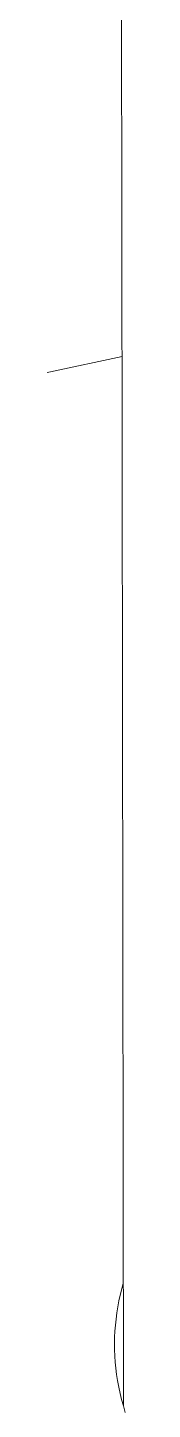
# Model space of a CAD drawing. Header units: inches. Extents: x 34 to 350, y 156 to 377.
# Drawn here: x 146.066 to 146.237, y 203.405 to 206.766 of the extents above; entities that cross this region are included whole.
import ezdxf

# ---------------------------------------------------------------- set-up
doc = ezdxf.new("R2010")
doc.units = ezdxf.units.IN
doc.header["$MEASUREMENT"] = 0
doc.layers.add('DIMS', color=7, linetype='Continuous')

# ---------------------------------------------------------------- blocks, each defined once
blk = doc.blocks.new('block 429')
at = {"layer": 'DIMS', "color": 7, "lineweight": 18, "true_color": 0xffffff}
blk.add_lwpolyline([(146.2329, 203.4122), (146.1801, 242.0171)], dxfattribs=at)
blk = doc.blocks.new('block 1692')
at = {"layer": 'DIMS', "color": 7, "lineweight": 18, "true_color": 0xffffff}
blk.add_lwpolyline([(146.2372, 203.3969), (146.2326, 203.4129)], dxfattribs=at)
blk = doc.blocks.new('block 1693')
at = {"layer": 'DIMS', "color": 7, "lineweight": 18, "true_color": 0xffffff}
blk.add_lwpolyline([(146.2326, 203.4129), (146.2283, 203.4286)], dxfattribs=at)
blk = doc.blocks.new('block 1694')
at = {"layer": 'DIMS', "color": 7, "lineweight": 18, "true_color": 0xffffff}
blk.add_lwpolyline([(146.2283, 203.4286), (146.2247, 203.4432)], dxfattribs=at)
blk = doc.blocks.new('block 1695')
at = {"layer": 'DIMS', "color": 7, "lineweight": 18, "true_color": 0xffffff}
blk.add_lwpolyline([(146.2247, 203.4432), (146.2212, 203.4589)], dxfattribs=at)
blk = doc.blocks.new('block 1696')
at = {"layer": 'DIMS', "color": 7, "lineweight": 18, "true_color": 0xffffff}
blk.add_lwpolyline([(146.2212, 203.4589), (146.2186, 203.4744)], dxfattribs=at)
blk = doc.blocks.new('block 1697')
at = {"layer": 'DIMS', "color": 7, "lineweight": 18, "true_color": 0xffffff}
blk.add_lwpolyline([(146.2186, 203.4744), (146.2161, 203.4892)], dxfattribs=at)
blk = doc.blocks.new('block 1698')
at = {"layer": 'DIMS', "color": 7, "lineweight": 18, "true_color": 0xffffff}
blk.add_lwpolyline([(146.2161, 203.4892), (146.2143, 203.5049)], dxfattribs=at)
blk = doc.blocks.new('block 1699')
at = {"layer": 'DIMS', "color": 7, "lineweight": 18, "true_color": 0xffffff}
blk.add_lwpolyline([(146.2143, 203.5049), (146.2126, 203.5197)], dxfattribs=at)
blk = doc.blocks.new('block 1700')
at = {"layer": 'DIMS', "color": 7, "lineweight": 18, "true_color": 0xffffff}
blk.add_lwpolyline([(146.2126, 203.5197), (146.2114, 203.5343)], dxfattribs=at)
blk = doc.blocks.new('block 1701')
at = {"layer": 'DIMS', "color": 7, "lineweight": 18, "true_color": 0xffffff}
blk.add_lwpolyline([(146.2114, 203.5343), (146.2111, 203.55)], dxfattribs=at)
blk = doc.blocks.new('block 1702')
at = {"layer": 'DIMS', "color": 7, "lineweight": 18, "true_color": 0xffffff}
blk.add_lwpolyline([(146.2111, 203.55), (146.2109, 203.5648)], dxfattribs=at)
blk = doc.blocks.new('block 1703')
at = {"layer": 'DIMS', "color": 7, "lineweight": 18, "true_color": 0xffffff}
blk.add_lwpolyline([(146.2109, 203.5648), (146.2111, 203.58)], dxfattribs=at)
blk = doc.blocks.new('block 1704')
at = {"layer": 'DIMS', "color": 7, "lineweight": 18, "true_color": 0xffffff}
blk.add_lwpolyline([(146.2111, 203.58), (146.2119, 203.5948)], dxfattribs=at)
blk = doc.blocks.new('block 1705')
at = {"layer": 'DIMS', "color": 7, "lineweight": 18, "true_color": 0xffffff}
blk.add_lwpolyline([(146.2119, 203.5948), (146.2131, 203.6096)], dxfattribs=at)
blk = doc.blocks.new('block 1706')
at = {"layer": 'DIMS', "color": 7, "lineweight": 18, "true_color": 0xffffff}
blk.add_lwpolyline([(146.2131, 203.6096), (146.2147, 203.6243)], dxfattribs=at)
blk = doc.blocks.new('block 1707')
at = {"layer": 'DIMS', "color": 7, "lineweight": 18, "true_color": 0xffffff}
blk.add_lwpolyline([(146.2147, 203.6243), (146.2167, 203.6391)], dxfattribs=at)
blk = doc.blocks.new('block 1708')
at = {"layer": 'DIMS', "color": 7, "lineweight": 18, "true_color": 0xffffff}
blk.add_lwpolyline([(146.2167, 203.6391), (146.2188, 203.6539)], dxfattribs=at)
blk = doc.blocks.new('block 1709')
at = {"layer": 'DIMS', "color": 7, "lineweight": 18, "true_color": 0xffffff}
blk.add_lwpolyline([(146.2188, 203.6539), (146.2217, 203.6687)], dxfattribs=at)
blk = doc.blocks.new('block 1710')
at = {"layer": 'DIMS', "color": 7, "lineweight": 18, "true_color": 0xffffff}
blk.add_lwpolyline([(146.2217, 203.6687), (146.2248, 203.6827)], dxfattribs=at)
blk = doc.blocks.new('block 1711')
at = {"layer": 'DIMS', "color": 7, "lineweight": 18, "true_color": 0xffffff}
blk.add_lwpolyline([(146.2248, 203.6827), (146.2285, 203.6978)], dxfattribs=at)
blk = doc.blocks.new('block 1712')
at = {"layer": 'DIMS', "color": 7, "lineweight": 18, "true_color": 0xffffff}
blk.add_lwpolyline([(146.2285, 203.6978), (146.2324, 203.7118)], dxfattribs=at)
blk = doc.blocks.new('block 2088')
at = {"layer": 'DIMS', "color": 7, "lineweight": 18, "true_color": 0xffffff}
blk.add_lwpolyline([(145.881, 205.8917), (146.2295, 205.9662)], dxfattribs=at)

msp = doc.modelspace()

# ---------------------------------------------------------------- block references
at = {"layer": 'DIMS'}
for name in ['block 429', 'block 2088', 'block 1710', 'block 1711', 'block 1712', 'block 1708', 'block 1709', 'block 1706', 'block 1707', 'block 1703', 'block 1704', 'block 1705', 'block 1702', 'block 1701', 'block 1700', 'block 1699', 'block 1698', 'block 1697', 'block 1696', 'block 1695', 'block 1694', 'block 1693', 'block 1692']:
    msp.add_blockref(name, (0, 0), dxfattribs=at)

doc.saveas('drawing.dxf')
